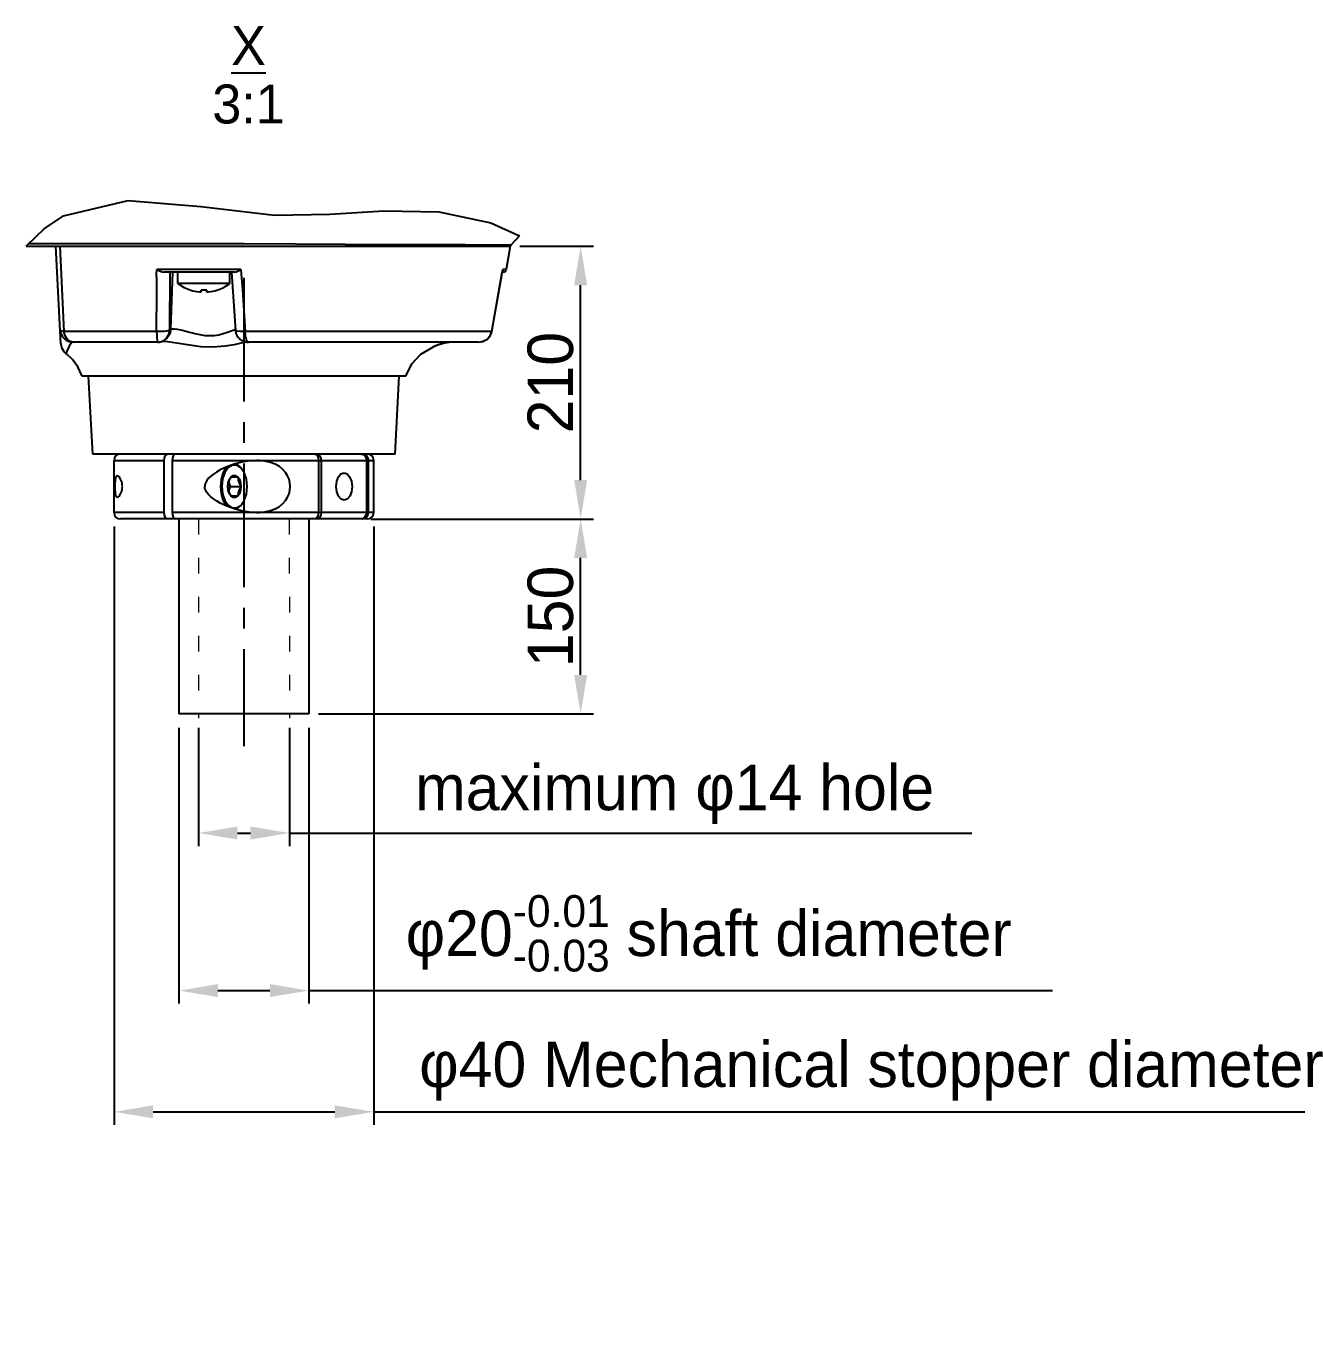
# Model space of a CAD drawing. Header units: millimetres. Extents: x 4086 to 8300, y 123 to 1549.
# Drawn here: x 6616.3 to 6812.1, y 451.4 to 652 of the extents above; entities that cross this region are included whole.
import ezdxf

# ---------------------------------------------------------------- set-up
doc = ezdxf.new("R2010")
doc.units = ezdxf.units.MM
doc.linetypes.add('ACAD_ISO03W100', pattern=[30, 12, -18])
doc.linetypes.add('CENTER2', pattern=[28.575, 19.05, -3.175, 3.175, -3.175])
for name, color, linetype in [('00_COMPONENTS', 7, 'Continuous'), ('03_ALL_AXES', 7, 'Continuous'), ('50_ALL_DETAILS', 7, 'Continuous'), ('51__DRAFT_DIMS', 7, 'Continuous')]:
    doc.layers.add(name, color=color, linetype=linetype)
doc.layers.add('标注层', color=7, linetype='Continuous', lineweight=0)
doc.layers.add('虚线层', color=7, linetype='ACAD_ISO03W100', lineweight=0)
doc.styles.add('TEXTSTYLE_2', font='SourceHanSansCN-Normal.ttf')
doc.styles.add('思源黑', font='SourceHanSansCN-Normal.ttf')
doc.dimstyles.new('尺寸标注_1_4比例', dxfattribs={"dimtxt": 7, "dimasz": 6, "dimexe": 2, "dimexo": 1.5, "dimgap": 1, "dimtad": 1, "dimdec": 1, "dimlfac": 4, "dimdsep": 46, "dimtxsty": '思源黑', "dimcen": 0.09, "dimadec": 0, "dimazin": 0, "dimtp": 0.01, "dimtm": 0.01, "dimtfac": 1, "dimtdec": 1, "dimtofl": 0, "dimtmove": 0, "dimatfit": 3, "dimfxl": 1, "dimtolj": 1, "dimarcsym": 0})
doc.dimstyles.new('尺寸标注_细节_1_2比例', dxfattribs={"dimtxt": 7, "dimasz": 6, "dimexe": 2, "dimexo": 1.5, "dimgap": 1, "dimtad": 1, "dimlfac": 2, "dimdsep": 46, "dimtxsty": '思源黑', "dimcen": 0.09, "dimadec": 0, "dimazin": 0, "dimtp": 0.01, "dimtm": 0.01, "dimtfac": 1, "dimtofl": 0, "dimtmove": 0, "dimatfit": 3, "dimfxl": 1, "dimtolj": 1, "dimarcsym": 0})

# ---------------------------------------------------------------- blocks, each defined once
blk = doc.blocks.new('*D1374')
at = {"layer": '51__DRAFT_DIMS', "color": 0, "linetype": 'Continuous', "lineweight": -2}
for p, q in [((6629.9, 574.94), (6629.9, 482.82)), ((6669.9, 574.94), (6669.9, 482.82)), ((6635.9, 484.82), (6663.9, 484.82)), ((6669.9, 484.82), (6826.17, 484.82))]:
    blk.add_line(p, q, dxfattribs=at)
at = {"layer": '51__DRAFT_DIMS', "color": 0}
for points in [[(6635.9, 485.82), (6635.9, 483.82), (6629.9, 484.82)], [(6663.9, 483.82), (6663.9, 485.82), (6669.9, 484.82)]]:
    blk.add_solid(points, dxfattribs=at)
at = {"layer": 'Defpoints', "color": 0}
for p in [(6629.9, 576.44), (6669.9, 576.44), (6669.9, 484.82)]:
    blk.add_point(p, dxfattribs=at)
at = {"layer": '51__DRAFT_DIMS', "color": 0, "insert": (6676.9, 495.65), "char_height": 7, "attachment_point": 1, "style": '思源黑'}
blk.add_mtext('\\A1;φ40 {\\A1;Mechanical stopper diameter}', dxfattribs=at)
blk = doc.blocks.new('*D1375')
at = {"layer": '51__DRAFT_DIMS', "color": 0, "linetype": 'Continuous', "lineweight": -2}
for p, q in [((6639.9, 543.94), (6639.9, 501.49)), ((6659.9, 543.94), (6659.9, 501.49)), ((6645.9, 503.49), (6653.9, 503.49)), ((6659.9, 503.49), (6774.42, 503.49))]:
    blk.add_line(p, q, dxfattribs=at)
at = {"layer": '51__DRAFT_DIMS', "color": 0}
for points in [[(6645.9, 504.49), (6645.9, 502.49), (6639.9, 503.49)], [(6653.9, 502.49), (6653.9, 504.49), (6659.9, 503.49)]]:
    blk.add_solid(points, dxfattribs=at)
at = {"layer": 'Defpoints', "color": 0}
for p in [(6639.9, 545.44), (6659.9, 545.44), (6659.9, 503.49)]:
    blk.add_point(p, dxfattribs=at)
at = {"layer": '51__DRAFT_DIMS', "color": 0, "insert": (6674.82, 518.19), "char_height": 7, "attachment_point": 1, "style": '思源黑'}
blk.add_mtext('\\A1;φ{\\C256;20{\\H0.7x;\\S-0.01^ -0.03;} \\A1;\\C7;shaft diameter}', dxfattribs=at)
blk = doc.blocks.new('*D1376')
at = {"layer": '51__DRAFT_DIMS', "color": 0, "linetype": 'Continuous', "lineweight": -2}
for p, q in [((6642.9, 543.94), (6642.9, 525.75)), ((6656.9, 543.94), (6656.9, 525.75)), ((6648.9, 527.75), (6650.9, 527.75)), ((6656.9, 527.75), (6762, 527.75))]:
    blk.add_line(p, q, dxfattribs=at)
at = {"layer": '51__DRAFT_DIMS', "color": 0}
for points in [[(6648.9, 528.75), (6648.9, 526.75), (6642.9, 527.75)], [(6650.9, 526.75), (6650.9, 528.75), (6656.9, 527.75)]]:
    blk.add_solid(points, dxfattribs=at)
at = {"layer": 'Defpoints', "color": 0}
for p in [(6642.9, 545.44), (6656.9, 545.44), (6656.9, 527.75)]:
    blk.add_point(p, dxfattribs=at)
at = {"layer": '51__DRAFT_DIMS', "color": 0, "insert": (6676.26, 538.26), "char_height": 7, "attachment_point": 1, "style": '思源黑'}
blk.add_mtext('\\A1;maximum φ14 hole', dxfattribs=at)
blk = doc.blocks.new('*D1380')
at = {"layer": 'Defpoints', "color": 0}
for p in [(6667.96, 576.1), (6701.76, 576.1), (6659.9, 546.1)]:
    blk.add_point(p, dxfattribs=at)
at = {"layer": '标注层', "color": 0, "lineweight": -2}
for p, q in [((6669.46, 576.1), (6703.76, 576.1)), ((6701.76, 552.1), (6701.76, 570.1)), ((6661.4, 546.1), (6703.76, 546.1))]:
    blk.add_line(p, q, dxfattribs=at)
at = {"layer": '标注层', "color": 0}
for points in [[(6702.76, 570.1), (6700.76, 570.1), (6701.76, 576.1)], [(6700.76, 552.1), (6702.76, 552.1), (6701.76, 546.1)]]:
    blk.add_solid(points, dxfattribs=at)
at = {"layer": '标注层', "color": 0, "insert": (6697.13, 561.1), "char_height": 7, "attachment_point": 5, "rotation": 90, "style": '思源黑'}
blk.add_mtext('\\A1;\\A1;150', dxfattribs=at)
blk = doc.blocks.new('*D1381')
at = {"layer": 'Defpoints', "color": 0}
for p in [(6690.9, 618.1), (6701.76, 618.1), (6667.96, 576.1)]:
    blk.add_point(p, dxfattribs=at)
at = {"layer": '标注层', "color": 0, "lineweight": -2}
for p, q in [((6692.4, 618.1), (6703.76, 618.1)), ((6701.76, 582.1), (6701.76, 612.1)), ((6669.46, 576.1), (6703.76, 576.1))]:
    blk.add_line(p, q, dxfattribs=at)
at = {"layer": '标注层', "color": 0}
for points in [[(6702.76, 612.1), (6700.76, 612.1), (6701.76, 618.1)], [(6700.76, 582.1), (6702.76, 582.1), (6701.76, 576.1)]]:
    blk.add_solid(points, dxfattribs=at)
at = {"layer": '标注层', "color": 0, "insert": (6697.13, 597.1), "char_height": 7, "attachment_point": 5, "rotation": 90, "style": '思源黑'}
blk.add_mtext('\\A1;\\A1;210', dxfattribs=at)

msp = doc.modelspace()

# ---------------------------------------------------------------- linework, layer by layer
at = {"color": 7, "linetype": 'Continuous'}
for p, q in [((6622.1092, 622.7904), (6632.087, 625.1407)), ((6632.087, 625.1407), (6643.2408, 624.2134)), ((6643.2408, 624.2134), (6654.6083, 622.8955)), ((6619.1563, 620.7835), (6622.1092, 622.7904)), ((6654.6083, 622.8955), (6663.1136, 623.0363)), ((6663.1136, 623.0363), (6671.4516, 623.5692)), ((6671.4516, 623.5692), (6679.9087, 623.3728)), ((6679.9087, 623.3728), (6687.9178, 621.6986)), ((6616.4556, 618.2331), (6619.1563, 620.7835)), ((6687.9178, 621.6986), (6692.342, 619.7118)), ((6616.3482, 618.1043), (6616.4556, 618.2331))]:
    msp.add_line(p, q, dxfattribs=at)
at = {"layer": '00_COMPONENTS', "color": 7, "linetype": 'Continuous'}
for p, q in [((6616.3482, 618.1043), (6690.8984, 618.1043)), ((6616.7431, 618.5046), (6626.987, 618.5384)), ((6621.7158, 603.0803), (6620.9284, 618.1043)), ((6621.5502, 618.1043), (6622.1922, 604.9931)), ((6665.5111, 618.421), (6683.9967, 618.3742)), ((6683.9967, 618.3742), (6691.0463, 618.306)), ((6690.8984, 618.1043), (6690.2941, 614.5212)), ((6690.8984, 618.1043), (6691.0463, 618.306)), ((6692.342, 619.7118), (6691.0463, 618.306)), ((6649.4479, 614.5212), (6636.5065, 614.5212)), ((6648.4315, 614.1043), (6637.6387, 614.1043)), ((6638.4709, 614.1043), (6638.4388, 605.1946)), ((6638.6528, 605.3073), (6638.9554, 614.1043)), ((6639.7339, 612.3809), (6639.7339, 614.1043)), ((6647.7339, 612.3809), (6647.7339, 614.1043)), ((6648.0047, 614.1043), (6648.5882, 605.1488)), ((6689.5579, 613.307), (6689.6804, 614.0142)), ((6689.6109, 613.7859), (6689.7561, 614.5212)), ((6689.6804, 614.0142), (6689.7513, 614.3823)), ((6689.801, 614.1043), (6689.6978, 614.1043)), ((6689.7561, 614.5212), (6689.7517, 614.383)), ((6690.294, 614.5212), (6689.7561, 614.5212)), ((6647.7339, 612.3809), (6639.7339, 612.3809)), ((6688.0851, 604.9805), (6689.4212, 612.494)), ((6689.3638, 612.1668), (6689.3965, 612.3558)), ((6689.4212, 612.494), (6689.5579, 613.307)), ((6689.449, 612.6591), (6689.488, 612.8848)), ((6636.4496, 604.9931), (6636.4674, 611.0489)), ((6641.7265, 611.3378), (6641.7188, 611.3246)), ((6643.144, 611.049), (6642.9939, 611.0616)), ((6643.2537, 611.049), (6643.144, 611.049)), ((6643.2939, 611.0616), (6643.2537, 611.049)), ((6643.2939, 611.0616), (6643.2939, 611.3378)), ((6644.1739, 611.0616), (6644.1739, 611.3378)), ((6644.2142, 611.049), (6644.1739, 611.0616)), ((6644.3238, 611.049), (6644.2142, 611.049)), ((6644.4739, 611.0616), (6644.3238, 611.049)), ((6645.749, 611.3246), (6645.7414, 611.3378)), ((6621.8761, 605.0525), (6622.1922, 604.9931)), ((6636.4496, 604.9931), (6622.1922, 604.9931)), ((6638.0998, 603.9718), (6637.5205, 603.575)), ((6648.5895, 605.1315), (6648.5894, 605.132)), ((6688.0635, 604.9931), (6650.0927, 604.9931)), ((6621.7158, 603.0803), (6621.7479, 602.806)), ((6622.6402, 601.9265), (6622.5061, 601.5902)), ((6636.6299, 603.3257), (6623.6009, 603.3257)), ((6636.6291, 603.3257), (6636.6299, 603.3257)), ((6636.856, 603.3395), (6636.9572, 603.3549)), ((6636.9103, 603.3477), (6636.9585, 603.3553)), ((6637.0963, 603.3855), (6637.1736, 603.4085)), ((6637.1181, 603.3918), (6637.1777, 603.4101)), ((6638.1814, 603.3882), (6637.2825, 603.4526)), ((6637.5265, 603.5663), (6637.5138, 603.559)), ((6637.8263, 603.7855), (6637.5265, 603.5663)), ((6650.3024, 603.3507), (6649.4915, 603.1644)), ((6686.0231, 603.3257), (6650.6197, 603.3257)), ((6679.1903, 602.667), (6678.9833, 602.5569)), ((6679.1479, 602.6353), (6678.9834, 602.5568)), ((6679.1477, 602.6357), (6679.269, 602.697)), ((6679.1525, 602.6377), (6679.3302, 602.7262)), ((6679.3302, 602.7262), (6679.5147, 602.8001)), ((6679.9866, 602.9892), (6680.4354, 603.1053)), ((6686.0203, 603.3513), (6686.669, 603.4214)), ((6686.023, 603.3257), (6686.6111, 603.4075)), ((6622.5057, 601.5905), (6622.5061, 601.5902)), ((6674.8181, 598.1043), (6624.9788, 598.1043)), ((6626.6077, 586.1043), (6625.9788, 598.1043)), ((6673.1892, 586.1043), (6673.8181, 598.1043)), ((6673.1892, 586.1043), (6626.6077, 586.1043)), ((6629.8984, 577.1043), (6629.8984, 585.1043)), ((6629.8984, 585.1043), (6637.6167, 585.1043)), ((6637.6167, 577.1042), (6637.6167, 585.1045)), ((6638.8342, 585.1045), (6638.8342, 577.1042)), ((6638.8342, 585.1043), (6669.8984, 585.1043)), ((6648.5442, 584.5754), (6647.6764, 584.2805)), ((6648.7901, 584.4011), (6648.1114, 584.4059)), ((6649.4265, 584.0003), (6648.7901, 584.4011)), ((6649.8508, 583.4307), (6649.4265, 584.0003)), ((6661.3915, 585.1043), (6661.3915, 577.1043)), ((6661.8656, 577.1043), (6661.8656, 585.1043)), ((6668.7763, 585.1043), (6668.7763, 577.1043)), ((6669.07, 577.1043), (6669.07, 585.1043)), ((6669.8984, 577.1043), (6669.8984, 585.1043)), ((6647.8241, 581.1043), (6647.5834, 581.8181)), ((6647.9406, 582.5939), (6648.9452, 582.5939)), ((6649.8508, 583.4307), (6649.7921, 583.5349)), ((6649.9403, 583.2606), (6649.8508, 583.4307)), ((6647.5834, 580.3905), (6647.8241, 581.1043)), ((6647.8241, 581.1043), (6649.4475, 581.1043)), ((6648.532, 577.637), (6647.665, 577.9325)), ((6648.9452, 579.6148), (6647.9406, 579.6148)), ((6648.0957, 577.8076), (6648.7744, 577.8028)), ((6648.7744, 577.8028), (6649.4127, 578.1949)), ((6649.4127, 578.1949), (6649.8508, 578.778)), ((6649.8508, 578.7779), (6649.7921, 578.6738)), ((6649.8508, 578.778), (6649.9335, 578.9343)), ((6637.6167, 577.1043), (6629.8984, 577.1043)), ((6668.8978, 576.1043), (6630.8992, 576.1043)), ((6669.8984, 577.1043), (6638.8342, 577.1043)), ((6639.8984, 576.1043), (6639.8984, 546.1043)), ((6659.8984, 576.1043), (6659.8984, 546.1043)), ((6661.0431, 576.1851), (6660.8168, 576.1043)), ((6668.2842, 576.1851), (6667.9646, 576.1043)), ((6659.8984, 546.1043), (6639.8984, 546.1043))]:
    msp.add_line(p, q, dxfattribs=at)
for points in [[(6626.987, 618.5384), (6641.8311, 618.5415), (6649.832, 618.5119), (6657.8212, 618.4565), (6665.5111, 618.421)], [(6636.4674, 611.0489), (6636.4907, 612.0265), (6636.4779, 612.9375), (6636.4165, 613.7857), (6636.5065, 614.5212)], [(6636.5065, 614.5212), (6636.9043, 614.3086), (6637.2886, 614.1606), (6637.6387, 614.1043)], [(6648.4315, 614.1043), (6648.7154, 614.1606), (6649.0584, 614.3089), (6649.4479, 614.5212)], [(6649.4479, 614.5212), (6649.6771, 611.3824), (6650.0927, 604.9931)], [(6688.0635, 604.9931), (6689.3139, 612.0268), (6689.4722, 612.9378), (6689.6109, 613.7859)], [(6643.7339, 611.3246), (6643.5872, 611.3261), (6643.4405, 611.3305), (6643.2939, 611.3378)], [(6644.1739, 611.3378), (6644.0274, 611.3305), (6643.8807, 611.3261), (6643.7339, 611.3246)], [(6621.6036, 605.221), (6621.6754, 605.1302), (6621.8761, 605.0525)], [(6623.5975, 603.3257), (6623.2051, 603.404), (6622.7295, 603.7408), (6622.3758, 604.2968), (6622.1922, 604.9931)], [(6636.4496, 604.9931), (6636.4764, 604.4363), (6636.5068, 604.0055), (6636.5378, 603.6964), (6636.5672, 603.4931), (6636.5941, 603.3767), (6636.621, 603.329), (6636.6291, 603.3257)], [(6636.9545, 604.974), (6636.7897, 604.9781), (6636.6206, 604.9838), (6636.4496, 604.9931)], [(6638.4385, 605.1769), (6638.2586, 605.0905), (6637.9678, 605.0289), (6637.6287, 604.9911), (6637.283, 604.9732), (6636.9545, 604.974)], [(6638.4388, 605.1946), (6638.2961, 604.4681), (6637.9101, 603.8669), (6637.8263, 603.7855)], [(6638.6528, 605.3073), (6638.4997, 604.5807), (6638.0998, 603.9718)], [(6638.4388, 605.1946), (6638.5071, 605.2447), (6638.5783, 605.2782), (6638.6528, 605.3073)], [(6638.6528, 605.3073), (6638.8611, 605.3691), (6639.1856, 605.3807), (6639.6201, 605.3366), (6640.1606, 605.234), (6640.8019, 605.0755), (6641.533, 604.8749), (6642.3256, 604.6628), (6643.1215, 604.4843), (6643.8842, 604.37), (6644.6134, 604.3298), (6645.3241, 604.3653), (6646.0315, 604.4759), (6646.7221, 604.6506), (6647.3642, 604.8608), (6647.9146, 605.0642)], [(6647.9146, 605.0642), (6648.3444, 605.2261), (6648.5779, 605.3072)], [(6648.5895, 605.1315), (6648.5962, 605.0595), (6648.6127, 604.9454), (6648.6386, 604.8222), (6648.6737, 604.6968), (6648.7161, 604.5765), (6648.7674, 604.4576), (6648.8288, 604.3389), (6648.9018, 604.2198), (6648.9874, 604.101), (6649.0869, 603.9832), (6649.2007, 603.8688), (6649.3287, 603.7602), (6649.4704, 603.6594), (6649.6256, 603.5685), (6649.793, 603.4897), (6649.9714, 603.4246), (6650.1596, 603.3748), (6650.3558, 603.3417), (6650.5579, 603.3267), (6650.6195, 603.3258)], [(6649.3059, 604.9805), (6648.8744, 605.0077), (6648.6292, 605.0798), (6648.5895, 605.1315)], [(6650.0927, 604.9931), (6649.8181, 604.9805), (6649.5528, 604.9759), (6649.3059, 604.9805)], [(6650.6195, 603.3257), (6650.5574, 603.3379), (6650.4967, 603.3744), (6650.4333, 603.439), (6650.3663, 603.5406), (6650.2921, 603.7043), (6650.2244, 603.9178), (6650.1668, 604.1808), (6650.1204, 604.521), (6650.0927, 604.9931)], [(6686.6111, 603.4075), (6687.3025, 603.751), (6687.8074, 604.3084), (6688.0635, 604.9931)], [(6687.2889, 603.7295), (6687.3467, 603.771), (6687.4595, 603.865), (6687.5631, 603.9648), (6687.6575, 604.0694), (6687.7424, 604.1779), (6687.8179, 604.2895), (6687.8841, 604.4033), (6687.9409, 604.5182), (6687.9888, 604.6329), (6688.0277, 604.7455), (6688.0576, 604.852), (6688.0797, 604.9515), (6688.0851, 604.9803)], [(6687.2999, 603.7349), (6687.6704, 604.0865), (6687.8868, 604.4184), (6688.0142, 604.715), (6688.0844, 604.977)], [(6688.0851, 604.9805), (6688.0828, 604.9841), (6688.0635, 604.9931)], [(6621.7118, 603.1295), (6621.7215, 602.9904), (6621.7475, 602.8078)], [(6621.7479, 602.806), (6621.832, 602.4932), (6622.0963, 602.0007), (6622.2598, 601.8082)], [(6622.2598, 601.8082), (6622.3451, 601.7247), (6622.4481, 601.6356), (6622.5057, 601.5905)], [(6623.4257, 603.3558), (6623.0048, 602.7045), (6622.6402, 601.9265)], [(6636.6244, 603.3257), (6636.6366, 603.3248), (6636.6744, 603.3253), (6636.7213, 603.3281), (6636.7575, 603.3299), (6636.8055, 603.3338), (6636.8573, 603.3397)], [(6636.8994, 603.3459), (6636.906, 603.3472), (6636.9103, 603.3477)], [(6636.9572, 603.3549), (6637.0244, 603.368), (6637.0963, 603.3855)], [(6637.0091, 603.3649), (6637.0621, 603.3769), (6637.1181, 603.3918)], [(6637.1736, 603.4085), (6637.2581, 603.4385), (6637.3509, 603.4769)], [(6637.2414, 603.4324), (6637.3099, 603.4593), (6637.3823, 603.4913)], [(6637.3823, 603.4913), (6637.457, 603.5281), (6637.5138, 603.559)], [(6649.4915, 603.1644), (6648.3867, 602.9252), (6647.0263, 602.6995), (6645.1771, 602.5601), (6643.2676, 602.6278), (6641.211, 602.8944), (6639.5359, 603.1826), (6638.1814, 603.3882)], [(6674.8181, 598.1043), (6675.7657, 599.9972), (6677.1521, 601.4825), (6678.9834, 602.5568)], [(6680.2622, 603.0783), (6679.6429, 602.8693), (6679.1903, 602.667)], [(6679.269, 602.697), (6679.8639, 602.9467), (6680.8365, 603.2167), (6681.5868, 603.3257)], [(6681.5394, 603.3257), (6681.1834, 603.2832), (6680.2622, 603.0783)], [(6686.6655, 603.421), (6686.8091, 603.4697), (6686.9559, 603.5321)], [(6624.9788, 598.1043), (6624.3398, 599.5094), (6623.5156, 600.6563), (6622.5061, 601.5902)], [(6637.6167, 585.1045), (6637.6611, 585.4869), (6637.7878, 585.8113), (6637.9774, 586.0282), (6638.2012, 586.1043)], [(6639.4188, 586.1043), (6639.195, 586.0282), (6639.0053, 585.8113), (6638.8787, 585.4869), (6638.8342, 585.1045)], [(6660.8168, 586.1043), (6661.0335, 586.0306), (6661.2167, 585.8226)], [(6661.8656, 585.1043), (6661.8057, 585.4814), (6661.6369, 585.8002), (6661.3735, 586.0235), (6661.0539, 586.1043)], [(6661.2167, 585.8226), (6661.345, 585.4981), (6661.3915, 585.1043)], [(6667.9646, 586.1043), (6668.2752, 586.0282), (6668.5385, 585.8115)], [(6668.1114, 586.1043), (6668.4783, 586.0282), (6668.7893, 585.8115)], [(6668.5385, 585.8115), (6668.7145, 585.487), (6668.7763, 585.1043)], [(6668.7893, 585.8115), (6668.9971, 585.487), (6669.07, 585.1043)], [(6647.6764, 584.2805), (6646.922, 583.9689), (6646.2677, 583.6504), (6645.7013, 583.3293), (6645.2147, 583.0073), (6644.8034, 582.6851), (6644.4646, 582.3617), (6644.1999, 582.0377), (6644.0121, 581.7148), (6643.9035, 581.3991), (6643.8704, 581.1043)], [(6647.3691, 584.1536), (6647.1196, 583.9359), (6646.6674, 583.1616), (6646.377, 582.1859), (6646.2769, 581.1043)], [(6648.1114, 584.4059), (6647.4731, 584.0138), (6646.9523, 583.2744), (6646.6066, 582.2606), (6646.4863, 581.1043)], [(6649.5227, 583.9359), (6648.9529, 584.433), (6648.4926, 584.5579)], [(6651.8756, 585.1043), (6650.6957, 585.0323), (6649.5581, 584.8398), (6648.5442, 584.5754)], [(6653.1179, 585.0113), (6652.7186, 585.0628), (6652.3047, 585.0939), (6651.8756, 585.1043)], [(6657.032, 581.1043), (6656.987, 581.6698), (6656.8519, 582.2251), (6656.6257, 582.7608), (6656.3058, 583.2689), (6655.8879, 583.7397), (6655.3677, 584.1619), (6654.7379, 584.5242), (6653.9909, 584.8126), (6653.1179, 585.0113)], [(6630.3997, 582.7543), (6630.2861, 582.7136), (6630.193, 582.5915), (6630.1257, 582.4082), (6630.0789, 582.1831), (6630.0473, 581.9301), (6630.0275, 581.6614), (6630.0165, 581.3841), (6630.0131, 581.1043)], [(6631.1797, 581.1043), (6631.1696, 581.3331), (6631.1375, 581.5707), (6631.0829, 581.8062), (6631.0072, 582.033), (6630.9124, 582.2448), (6630.802, 582.4333), (6630.6777, 582.5921), (6630.5428, 582.707), (6630.3997, 582.7543)], [(6647.4383, 581.1043), (6647.4989, 581.6925), (6647.6734, 582.21), (6647.9406, 582.5939)], [(6647.4383, 581.1043), (6647.5117, 581.6055), (6647.676, 582.0928), (6647.9406, 582.5939)], [(6647.9406, 582.5939), (6648.2684, 582.7982), (6648.6174, 582.7982), (6648.9452, 582.5939)], [(6648.9452, 582.5939), (6649.2124, 582.21), (6649.3869, 581.6925), (6649.4475, 581.1043)], [(6648.9452, 582.5939), (6649.0185, 582.0928), (6649.1829, 581.6055), (6649.4475, 581.1043)], [(6650.3995, 581.1043), (6650.2804, 582.2552), (6649.9403, 583.2606)], [(6664.0944, 581.1043), (6664.1888, 581.9122), (6664.4538, 582.5895), (6664.8476, 583.0416), (6665.3209, 583.2043)], [(6665.3209, 583.2043), (6665.7851, 583.0481), (6666.1827, 582.5986), (6666.4521, 581.9163), (6666.5475, 581.1043)], [(6630.0131, 581.1043), (6630.0165, 580.8247), (6630.0274, 580.5481), (6630.0472, 580.28), (6630.0786, 580.0273), (6630.1254, 579.8016), (6630.1924, 579.6185), (6630.2848, 579.4961), (6630.3997, 579.4543)], [(6630.3997, 579.4543), (6630.5413, 579.5008), (6630.6768, 579.6156), (6630.8012, 579.7742), (6630.9116, 579.9624), (6631.0066, 580.1742), (6631.0826, 580.4014), (6631.1373, 580.6373), (6631.1696, 580.8756), (6631.1797, 581.1043)], [(6647.665, 577.9325), (6646.9109, 578.2448), (6646.2573, 578.5637), (6645.6919, 578.8851), (6645.2069, 579.207), (6644.7971, 579.529), (6644.4601, 579.8517), (6644.1972, 580.1749), (6644.0108, 580.4965), (6643.9033, 580.8104), (6643.8704, 581.1043)], [(6646.2769, 581.1043), (6646.377, 580.0228), (6646.6674, 579.0471), (6647.1196, 578.2728), (6647.3693, 578.055)], [(6646.4863, 581.1043), (6646.6054, 579.9535), (6646.9455, 578.948), (6647.4594, 578.2084), (6648.0957, 577.8076)], [(6647.9406, 579.6148), (6647.676, 580.1159), (6647.5117, 580.6032), (6647.4383, 581.1043)], [(6647.9406, 579.6148), (6647.6734, 579.9987), (6647.4989, 580.5161), (6647.4383, 581.1043)], [(6649.4475, 581.1043), (6649.3869, 580.5161), (6649.2124, 579.9987), (6648.9452, 579.6148)], [(6649.4475, 581.1043), (6649.1829, 580.6032), (6649.0185, 580.1159), (6648.9452, 579.6148)], [(6649.9335, 578.9343), (6650.2793, 579.9481), (6650.3995, 581.1043)], [(6653.1179, 577.1974), (6653.9911, 577.3961), (6654.7383, 577.6847), (6655.3685, 578.0473), (6655.8886, 578.4696), (6656.3071, 578.9415), (6656.6266, 579.4496), (6656.8528, 579.9864), (6656.9872, 580.5403), (6657.032, 581.1043)], [(6665.3209, 579.0044), (6664.8568, 579.1606), (6664.4591, 579.6101), (6664.1898, 580.2924), (6664.0944, 581.1043)], [(6666.5475, 581.1043), (6666.4531, 580.2965), (6666.188, 579.6192), (6665.7943, 579.1671), (6665.3209, 579.0044)], [(6648.9452, 579.6148), (6648.6174, 579.4105), (6648.2684, 579.4105), (6647.9406, 579.6148)], [(6648.4919, 577.6506), (6648.9529, 577.7756), (6649.5227, 578.2728)], [(6638.2012, 576.1043), (6637.9774, 576.1805), (6637.7878, 576.3974), (6637.6611, 576.7218), (6637.6167, 577.1042)], [(6638.8342, 577.1042), (6638.8787, 576.7218), (6639.0053, 576.3974), (6639.195, 576.1805), (6639.4188, 576.1043)], [(6651.875, 577.1043), (6650.6892, 577.1771), (6649.5448, 577.3718), (6648.532, 577.637)], [(6651.875, 577.1043), (6652.3073, 577.1149), (6652.7216, 577.1462), (6653.1179, 577.1974)], [(6661.3915, 577.1043), (6661.3491, 576.7273), (6661.2295, 576.4085), (6661.0431, 576.1851)], [(6661.0539, 576.1043), (6661.3599, 576.1781), (6661.6187, 576.3861), (6661.8, 576.7105), (6661.8656, 577.1043)], [(6668.1114, 576.1043), (6668.4728, 576.1781), (6668.7784, 576.3861)], [(6668.7763, 577.1043), (6668.7164, 576.7273), (6668.5476, 576.4085), (6668.2842, 576.1851)], [(6668.7784, 576.3861), (6668.9926, 576.7105), (6669.07, 577.1043)]]:
    msp.add_lwpolyline(points, dxfattribs=at)
for centre, radius, start, end in [((6689.8011, 614.6043), 0.5, 270, 350.42622), ((6643.7339, 617.5043), 6.5, 232.020128, 251.939792), ((6643.7339, 617.5043), 6.5, 288.060208, 307.979872), ((6643.7339, 617.5043), 6.4851, 251.967648, 263.447828), ((6643.7339, 617.5043), 6.4851, 276.552172, 288.032352), ((6623.6009, 605.3257), 2, 183, 270), ((6630.8984, 585.1043), 1, 90, 180), ((6668.8984, 585.1043), 1, 0, 90), ((6630.8984, 577.1043), 1, 180, 270), ((6668.8984, 577.1043), 1, 270, 0)]:
    msp.add_arc(centre, radius, start, end, dxfattribs=at)
at = {"layer": '03_ALL_AXES', "color": 7, "linetype": 'CENTER2'}
msp.add_line((6649.8984, 613.2181), (6649.8984, 541.1043), dxfattribs=at)
at = {"layer": '50_ALL_DETAILS', "color": 7, "linetype": 'Continuous'}
msp.add_line((6656.8984, 546.1043), (6656.6782, 546.1043), dxfattribs=at)
at = {"layer": '虚线层', "linetype": 'ACAD_ISO03W100', "ltscale": 0.2}
for p, q in [((6642.8932, 576.1043), (6642.8984, 545.4377)), ((6656.8933, 576.1043), (6656.8986, 545.4377))]:
    msp.add_line(p, q, dxfattribs=at)

# ---------------------------------------------------------------- texts
at = {"layer": '50_ALL_DETAILS', "color": 7, "linetype": 'Continuous', "insert": (6650.6098, 651.9975), "char_height": 6, "width": 7.489051, "attachment_point": 2, "line_spacing_factor": 0.9, "style": 'TEXTSTYLE_2'}
msp.add_mtext('\\pxqc;{\\L\\fSource Han Sans CN Normal|b0|i0|c134|p34;X\\l \\P3:1}', dxfattribs=at)

# ---------------------------------------------------------------- dimensions: what is measured, and where the dimension line sits
at = {"layer": '51__DRAFT_DIMS', "color": 7, "linetype": 'Continuous'}
for base, p1, p2, text, picture, middle in [((6669.8984, 484.8224), (6629.8984, 576.4377), (6669.8984, 576.4377), 'φ40 {\\A1;Mechanical stopper diameter}', '*D1374', (6751.0359, 484.8224)), ((6659.8984, 503.493), (6639.8984, 545.4377), (6659.8984, 545.4377), 'φ{\\C256;20{\\H0.7x;\\S-0.01^ -0.03;} \\A1;\\C7;shaft diameter}', '*D1375', (6724.122, 503.493)), ((6656.8984, 527.7464), (6642.8984, 545.4377), (6656.8984, 545.4377), 'maximum φ14 hole', '*D1376', (6718.6307, 527.7464))]:
    dim = msp.add_linear_dim(base=base, p1=p1, p2=p2, text=text, dimstyle='尺寸标注_细节_1_2比例', override={"dimtxsty": '思源黑'}, dxfattribs=at)
    dim.commit()
    dim.dimension.update_dxf_attribs({"geometry": picture, "text_midpoint": middle, "dimtype": 160})
at = {"layer": '标注层'}
for base, p1, p2, text, picture, middle in [((6701.7582, 618.1043), (6667.9646, 576.1043), (6690.8984, 618.1043), '\\A1;210', '*D1381', (6697.1321, 597.1043)), ((6701.7582, 576.1043), (6659.8984, 546.1043), (6667.9646, 576.1043), '\\A1;150', '*D1380', (6697.1321, 561.1043))]:
    dim = msp.add_linear_dim(base=base, p1=p1, p2=p2, angle=90, text=text, dimstyle='尺寸标注_1_4比例', override={"dimtxsty": '思源黑'}, dxfattribs=at)
    dim.commit()
    dim.dimension.update_dxf_attribs({"geometry": picture, "text_midpoint": middle})

doc.saveas('drawing.dxf')
